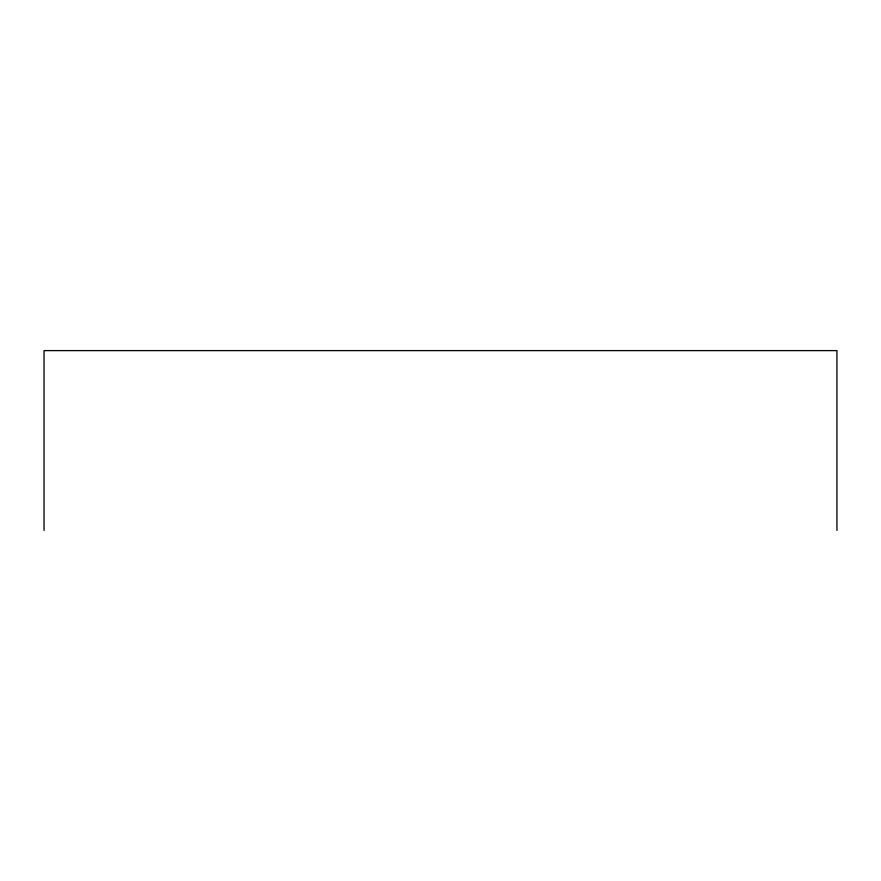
<?xml version="1.0" encoding="UTF-8"?>
<svg xmlns="http://www.w3.org/2000/svg" width="881" height="881" viewBox="0 0 881 881"><rect width="100%" height="100%" fill="white"/><g stroke="black" fill="none" stroke-linecap="round" stroke-linejoin="round"><path stroke-width="1.32" d="M836.95 530.395L836.95 350.605L44.05 350.605L44.05 530.395"/></g></svg>
